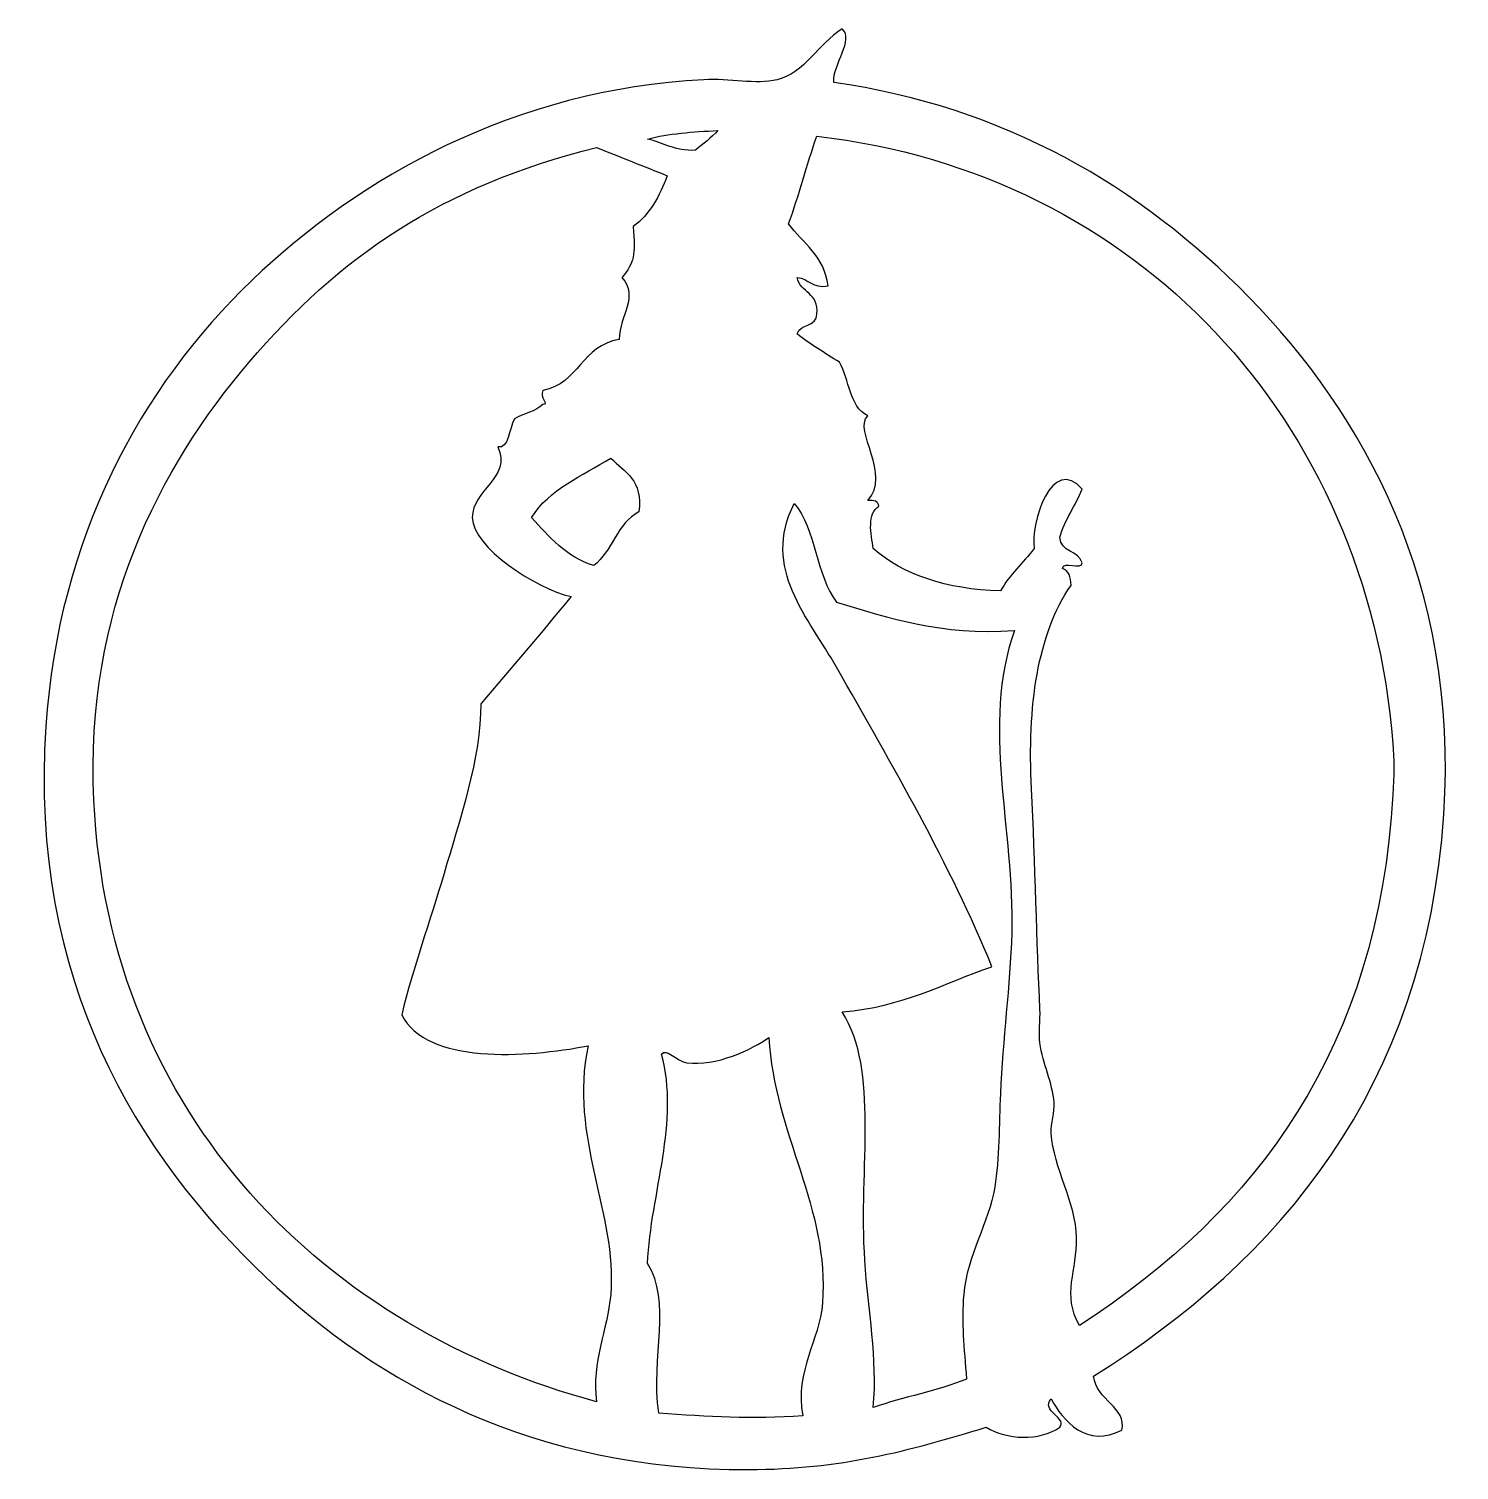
# Model space of a CAD drawing. Header units: centimetres. Extents: x -6.7 to 6.7, y -6.8 to 6.7.
import ezdxf

# ---------------------------------------------------------------- set-up
doc = ezdxf.new("R2010")
doc.units = ezdxf.units.CM
doc.header["$MEASUREMENT"] = 0
doc.layers.add('Layer 1', color=7, linetype='Continuous')

msp = doc.modelspace()

# ---------------------------------------------------------------- linework, layer by layer
at = {"layer": 'Layer 1'}
for points, knots in [([(0.83406, 6.24418), (2.42571, 6.02108), (3.71005, 5.26863), (4.72344, 4.23335), (4.72344, 4.23335), (5.79598, 3.13763), (6.69337, 1.54375), (6.54907, -0.60853), (6.54907, -0.60853), (6.37569, -3.19446), (5.00155, -4.77929), (3.26824, -5.87374), (3.26824, -5.87374), (3.29134, -6.09199), (3.58373, -6.17121), (3.53282, -6.37645), (3.53282, -6.37645), (3.21461, -6.55102), (2.97532, -6.29049), (2.87136, -6.08541), (2.87136, -6.08541), (2.76651, -6.19593), (3.02932, -6.26919), (2.95074, -6.34999), (2.95074, -6.34999), (2.76339, -6.48331), (2.45301, -6.46836), (2.26282, -6.34999), (2.26282, -6.34999), (1.53294, -6.57396), (0.89593, -6.7444), (0.04032, -6.74687), (0.04032, -6.74687), (-1.96938, -6.75264), (-3.43316, -5.94518), (-4.48406, -4.9477), (-4.48406, -4.9477), (-5.69106, -3.80203), (-6.70746, -2.16942), (-6.54781, 0.21168), (-6.54781, 0.21168), (-6.4293, 1.97931), (-5.66484, 3.38483), (-4.61635, 4.3921), (-4.61635, 4.3921), (-3.61273, 5.35624), (-2.15424, 6.17978), (-0.38302, 6.27064), (-0.38302, 6.27064), (-0.14005, 6.2831), (0.09799, 6.22161), (0.3049, 6.27064), (0.3049, 6.27064), (0.5625, 6.33165), (0.68262, 6.60208), (0.91344, 6.74689), (0.91344, 6.74689), (1.02874, 6.64259), (0.8234, 6.41849), (0.83406, 6.24418)], [0, 0, 0, 0, 0.0625, 0.0625, 0.0625, 0.0625, 0.125, 0.125, 0.125, 0.125, 0.1875, 0.1875, 0.1875, 0.1875, 0.25, 0.25, 0.25, 0.25, 0.3125, 0.3125, 0.3125, 0.3125, 0.375, 0.375, 0.375, 0.375, 0.4375, 0.4375, 0.4375, 0.4375, 0.5, 0.5, 0.5, 0.5, 0.5625, 0.5625, 0.5625, 0.5625, 0.625, 0.625, 0.625, 0.625, 0.6875, 0.6875, 0.6875, 0.6875, 0.75, 0.75, 0.75, 0.75, 0.8125, 0.8125, 0.8125, 0.8125, 0.875, 0.875, 0.875, 0.875, 1, 1, 1, 1]), ([(-0.91219, 5.71501), (-0.76053, 5.68146), (-0.65692, 5.59986), (-0.4624, 5.60918), (-0.4624, 5.60918), (-0.39033, 5.6694), (-0.31497, 5.72634), (-0.25073, 5.79439), (-0.25073, 5.79439), (-0.48674, 5.78346), (-0.71605, 5.76584), (-0.91219, 5.71501)], [0, 0, 0, 0, 0.25, 0.25, 0.25, 0.25, 0.5, 0.5, 0.5, 0.5, 1, 1, 1, 1]), ([(6.07281, -0.42332), (6.08228, -0.25973), (6.08361, -0.08137), (6.07281, 0.05293), (6.07281, 0.05293), (5.82897, 3.08712), (3.67582, 5.39516), (0.67531, 5.74147), (0.67531, 5.74147), (0.58019, 5.47498), (0.50823, 5.18534), (0.41073, 4.92126), (0.41073, 4.92126), (0.54469, 4.73772), (0.74582, 4.62138), (0.78115, 4.33918), (0.78115, 4.33918), (0.63277, 4.31428), (0.60176, 4.40673), (0.49011, 4.41856), (0.49011, 4.41856), (0.51837, 4.27045), (0.69998, 4.27563), (0.67532, 4.0746), (0.67532, 4.0746), (0.6745, 3.95194), (0.51668, 3.98631), (0.49011, 3.88939), (0.49011, 3.88939), (0.61412, 3.7929), (0.75099, 3.70931), (0.88699, 3.62481), (0.88699, 3.62481), (0.98068, 3.46275), (0.98089, 3.20719), (1.15157, 3.1221), (1.15157, 3.1221), (1.01338, 2.98555), (1.38033, 2.57232), (1.15157, 2.32835), (1.15157, 2.32835), (1.21187, 2.33573), (1.25103, 2.32197), (1.2574, 2.27543), (1.2574, 2.27543), (1.14429, 2.20817), (1.18088, 2.01926), (1.20448, 1.87855), (1.20448, 1.87855), (1.48756, 1.63246), (1.88247, 1.49821), (2.39511, 1.48167), (2.39511, 1.48167), (2.48166, 1.63325), (2.6063, 1.74673), (2.71261, 1.87855), (2.71261, 1.87855), (2.67237, 2.12218), (2.88107, 2.75945), (3.1624, 2.43418), (3.1624, 2.43418), (3.09501, 2.28109), (3.00336, 2.15224), (2.95073, 1.98439), (2.95073, 1.98439), (2.95983, 1.84355), (3.12832, 1.86213), (3.1624, 1.74626), (3.1624, 1.74626), (3.1588, 1.67048), (2.98079, 1.76912), (2.97719, 1.69334), (2.97719, 1.69334), (3.03254, 1.66929), (3.05786, 1.61526), (3.05657, 1.53459), (3.05657, 1.53459), (2.74304, 1.08316), (2.64676, 0.39783), (2.68615, -0.37041), (2.68615, -0.37041), (2.72152, -1.05999), (2.7351, -1.82472), (2.76553, -2.43416), (2.76553, -2.43416), (2.77103, -2.54431), (2.75177, -2.65366), (2.76553, -2.75166), (2.76553, -2.75166), (2.79305, -2.94798), (2.88303, -3.12568), (2.89782, -3.30729), (2.89782, -3.30729), (2.90568, -3.40378), (2.86517, -3.50202), (2.87136, -3.59833), (2.87136, -3.59833), (2.8925, -3.92631), (3.10258, -4.2441), (3.10949, -4.57729), (3.10949, -4.57729), (3.11565, -4.87524), (2.96976, -5.11286), (3.13595, -5.3975), (3.13595, -5.3975), (4.81622, -4.30838), (5.93541, -2.79277), (6.07281, -0.42332)], [0, 0, 0, 0, 0.03571429, 0.03571429, 0.03571429, 0.03571429, 0.07142857, 0.07142857, 0.07142857, 0.07142857, 0.10714286, 0.10714286, 0.10714286, 0.10714286, 0.14285714, 0.14285714, 0.14285714, 0.14285714, 0.17857143, 0.17857143, 0.17857143, 0.17857143, 0.21428571, 0.21428571, 0.21428571, 0.21428571, 0.25, 0.25, 0.25, 0.25, 0.28571429, 0.28571429, 0.28571429, 0.28571429, 0.32142857, 0.32142857, 0.32142857, 0.32142857, 0.35714286, 0.35714286, 0.35714286, 0.35714286, 0.39285714, 0.39285714, 0.39285714, 0.39285714, 0.42857143, 0.42857143, 0.42857143, 0.42857143, 0.46428571, 0.46428571, 0.46428571, 0.46428571, 0.5, 0.5, 0.5, 0.5, 0.53571429, 0.53571429, 0.53571429, 0.53571429, 0.57142857, 0.57142857, 0.57142857, 0.57142857, 0.60714286, 0.60714286, 0.60714286, 0.60714286, 0.64285714, 0.64285714, 0.64285714, 0.64285714, 0.67857143, 0.67857143, 0.67857143, 0.67857143, 0.71428571, 0.71428571, 0.71428571, 0.71428571, 0.75, 0.75, 0.75, 0.75, 0.78571429, 0.78571429, 0.78571429, 0.78571429, 0.82142857, 0.82142857, 0.82142857, 0.82142857, 0.85714286, 0.85714286, 0.85714286, 0.85714286, 0.89285714, 0.89285714, 0.89285714, 0.89285714, 0.92857143, 0.92857143, 0.92857143, 0.92857143, 1, 1, 1, 1]), ([(-1.38844, 5.63564), (-2.85074, 5.27046), (-3.8061, 4.60747), (-4.64282, 3.62481), (-4.64282, 3.62481), (-5.48869, 2.63141), (-6.18105, 1.29751), (-6.09803, -0.47623), (-6.09803, -0.47623), (-5.95859, -3.4552), (-3.89839, -5.4391), (-1.38845, -6.11186), (-1.38845, -6.11186), (-1.44028, -5.73377), (-1.28394, -5.44429), (-1.25616, -5.10644), (-1.25616, -5.10644), (-1.1939, -4.34984), (-1.65179, -3.63628), (-1.46783, -2.77811), (-1.46783, -2.77811), (-2.04938, -2.89058), (-2.9809, -2.95191), (-3.21408, -2.48707), (-3.21408, -2.48707), (-3.10661, -2.04691), (-2.94971, -1.61638), (-2.8172, -1.16415), (-2.8172, -1.16415), (-2.67493, -0.67856), (-2.46938, -0.0693), (-2.47324, 0.42335), (-2.47324, 0.42335), (-2.19156, 0.75903), (-1.90539, 1.09023), (-1.62657, 1.42877), (-1.62657, 1.42877), (-1.96211, 1.50627), (-2.54867, 1.89124), (-2.55261, 2.1696), (-2.55261, 2.1696), (-2.55629, 2.42797), (-2.17931, 2.54287), (-2.31448, 2.83106), (-2.31448, 2.83106), (-2.20751, 2.81344), (-2.21362, 2.9933), (-2.15573, 3.09564), (-2.15573, 3.09564), (-2.07278, 3.14498), (-1.95843, 3.16292), (-1.89115, 3.22793), (-1.89115, 3.22793), (-1.83212, 3.23182), (-1.92549, 3.29461), (-1.89115, 3.36022), (-1.89115, 3.36022), (-1.55645, 3.4224), (-1.52319, 3.78601), (-1.17677, 3.83647), (-1.17677, 3.83647), (-1.16899, 4.07711), (-0.99198, 4.22686), (-1.15031, 4.41855), (-1.15031, 4.41855), (-1.03638, 4.55518), (-1.02299, 4.62831), (-1.04448, 4.8948), (-1.04448, 4.8948), (-0.89192, 5.00682), (-0.79863, 5.17812), (-0.72698, 5.37105), (-0.72698, 5.37105), (-0.94738, 5.45932), (-1.16802, 5.54737), (-1.38844, 5.63564)], [0, 0, 0, 0, 0.05, 0.05, 0.05, 0.05, 0.1, 0.1, 0.1, 0.1, 0.15, 0.15, 0.15, 0.15, 0.2, 0.2, 0.2, 0.2, 0.25, 0.25, 0.25, 0.25, 0.3, 0.3, 0.3, 0.3, 0.35, 0.35, 0.35, 0.35, 0.4, 0.4, 0.4, 0.4, 0.45, 0.45, 0.45, 0.45, 0.5, 0.5, 0.5, 0.5, 0.55, 0.55, 0.55, 0.55, 0.6, 0.6, 0.6, 0.6, 0.65, 0.65, 0.65, 0.65, 0.7, 0.7, 0.7, 0.7, 0.75, 0.75, 0.75, 0.75, 0.8, 0.8, 0.8, 0.8, 0.85, 0.85, 0.85, 0.85, 0.9, 0.9, 0.9, 0.9, 1, 1, 1, 1]), ([(-1.99698, 2.1696), (-1.83408, 1.98855), (-1.67596, 1.8027), (-1.4149, 1.71981), (-1.4149, 1.71981), (-1.23895, 1.85255), (-1.19683, 2.11909), (-0.99157, 2.22252), (-0.99157, 2.22252), (-0.95236, 2.51748), (-1.12394, 2.60167), (-1.25615, 2.72523), (-1.25615, 2.72523), (-1.52377, 2.5607), (-1.83196, 2.43675), (-1.99698, 2.1696)], [0, 0, 0, 0, 0.2, 0.2, 0.2, 0.2, 0.4, 0.4, 0.4, 0.4, 0.6, 0.6, 0.6, 0.6, 1, 1, 1, 1]), ([(0.86052, 0.7673), (1.37556, -0.13924), (1.92859, -1.08452), (2.31573, -2.03728), (2.31573, -2.03728), (1.86327, -2.19336), (1.47647, -2.41511), (0.91344, -2.46061), (0.91344, -2.46061), (1.26391, -3.012), (1.06716, -3.91468), (1.12511, -4.78894), (1.12511, -4.78894), (1.15599, -5.25482), (1.2456, -5.70747), (1.20449, -6.16477), (1.20449, -6.16477), (1.48667, -6.06772), (1.80695, -6.00875), (2.07762, -5.90019), (2.07762, -5.90019), (2.05431, -5.60309), (2.02822, -5.36944), (2.05116, -5.10644), (2.05116, -5.10644), (2.08262, -4.74568), (2.28802, -4.43657), (2.3422, -4.10102), (2.3422, -4.10102), (2.38543, -3.83339), (2.38379, -3.51142), (2.39512, -3.22789), (2.39512, -3.22789), (2.41547, -2.71804), (2.48648, -2.21665), (2.50095, -1.71976), (2.50095, -1.71976), (2.52886, -0.76141), (2.20988, 0.22929), (2.52741, 1.11128), (2.52741, 1.11128), (1.83806, 1.06575), (1.35549, 1.22701), (0.86053, 1.37586), (0.86053, 1.37586), (0.66947, 1.62579), (0.66521, 2.06251), (0.46365, 2.3019), (0.46365, 2.3019), (0.1535, 1.69171), (0.59755, 1.23022), (0.86052, 0.7673)], [0, 0, 0, 0, 0.07142857, 0.07142857, 0.07142857, 0.07142857, 0.14285714, 0.14285714, 0.14285714, 0.14285714, 0.21428571, 0.21428571, 0.21428571, 0.21428571, 0.28571429, 0.28571429, 0.28571429, 0.28571429, 0.35714286, 0.35714286, 0.35714286, 0.35714286, 0.42857143, 0.42857143, 0.42857143, 0.42857143, 0.5, 0.5, 0.5, 0.5, 0.57142857, 0.57142857, 0.57142857, 0.57142857, 0.64285714, 0.64285714, 0.64285714, 0.64285714, 0.71428571, 0.71428571, 0.71428571, 0.71428571, 0.78571429, 0.78571429, 0.78571429, 0.78571429, 0.85714286, 0.85714286, 0.85714286, 0.85714286, 1, 1, 1, 1]), ([(-0.54177, -2.93686), (-0.64025, -2.92315), (-0.7342, -2.79396), (-0.7799, -2.85748), (-0.7799, -2.85748), (-0.60681, -3.48298), (-0.87798, -4.15587), (-0.91219, -4.8154), (-0.91219, -4.8154), (-0.67909, -5.17095), (-0.88115, -5.69556), (-0.80636, -6.21769), (-0.80636, -6.21769), (-0.34482, -6.25293), (0.07047, -6.2768), (0.54302, -6.24415), (0.54302, -6.24415), (0.46761, -5.81248), (0.70114, -5.54475), (0.72823, -5.18582), (0.72823, -5.18582), (0.7953, -4.29708), (0.27786, -3.60803), (0.22552, -2.69874), (0.22552, -2.69874), (0.07341, -2.81256), (-0.2742, -2.97406), (-0.54177, -2.93686)], [0, 0, 0, 0, 0.125, 0.125, 0.125, 0.125, 0.25, 0.25, 0.25, 0.25, 0.375, 0.375, 0.375, 0.375, 0.5, 0.5, 0.5, 0.5, 0.625, 0.625, 0.625, 0.625, 0.75, 0.75, 0.75, 0.75, 1, 1, 1, 1])]:
    msp.add_open_spline(points, degree=3, knots=knots, dxfattribs=at)

doc.saveas('drawing.dxf')
